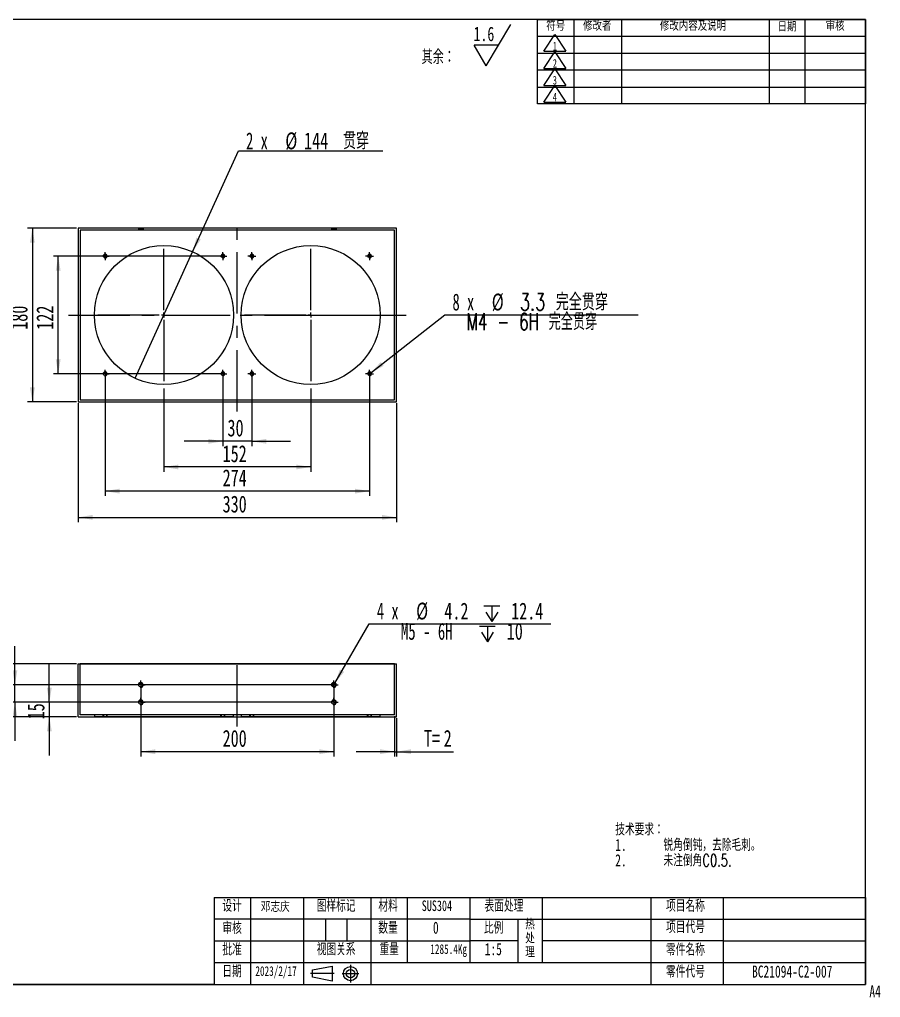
# Model space of a CAD drawing. Extents: x 25 to 295, y 2 to 205.
# Drawn here: x 116.7 to 295.1, y 2.3 to 205 of the extents above; entities that cross this region are included whole.
import ezdxf

# ---------------------------------------------------------------- set-up
doc = ezdxf.new("R2010")
doc.units = 0
doc.linetypes.add('CENTERX2', pattern=[20.32, 12.7, -2.54, 2.54, -2.54])
doc.linetypes.add('HIDDEN', pattern=[1.905, 1.27, -0.635])
doc.layers.get('0').update_dxf_attribs({"linetype": 'CONTINUOUS'})
for name, color, linetype in [('BOM', 7, 'CONTINUOUS'), ('CENTER', 52, 'CENTERX2'), ('FRAME', 7, 'CONTINUOUS'), ('NOTE', 7, 'CONTINUOUS'), ('SIZE', 5, 'CONTINUOUS')]:
    doc.layers.add(name, color=color, linetype=linetype)
doc.styles.add('SLDTEXTSTYLE0', font='TXT', dxfattribs={"width": 0.7, "bigfont": 'bigfont'})
doc.styles.add('SLDTEXTSTYLE1', font='TXT', dxfattribs={"width": 0.7})
doc.styles.add('SLDTEXTSTYLE2', font='TXT', dxfattribs={"width": 0.633333})
doc.styles.add('SLDTEXTSTYLE3', font='TXT', dxfattribs={"width": 0.65, "bigfont": 'bigfont'})
doc.styles.add('SLDTEXTSTYLE4', font='TXT', dxfattribs={"width": 0.642857})
doc.dimstyles.new('SLDDIMSTYLE0', dxfattribs={"dimtxt": 3.5, "dimasz": 3, "dimexe": 0, "dimexo": 0.0625, "dimgap": 0.875, "dimtad": 2, "dimdec": 3, "dimlfac": 5, "dimrnd": 1e-09, "dimzin": 12, "dimdsep": 46, "dimtxsty": 'SLDTEXTSTYLE1', "dimsah": 1, "dimcen": 0.09, "dimadec": 0, "dimazin": 0, "dimtfac": 1, "dimtdec": 3, "dimtmove": 0, "dimatfit": 0, "dimfxl": 1, "dimtolj": 1, "dimtzin": 12, "dimarcsym": 0})
doc.dimstyles.new('SLDDIMSTYLE1', dxfattribs={"dimtxt": 3.5, "dimasz": 3, "dimexe": 0, "dimexo": 0.0625, "dimgap": 0.875, "dimtad": 2, "dimdec": 3, "dimlfac": 5, "dimrnd": 1e-09, "dimzin": 12, "dimdsep": 46, "dimtxsty": 'SLDTEXTSTYLE1', "dimsah": 1, "dimcen": 0.09, "dimadec": 0, "dimazin": 0, "dimtfac": 1, "dimtdec": 3, "dimtofl": 0, "dimtmove": 0, "dimatfit": 3, "dimfxl": 1, "dimtolj": 1, "dimtzin": 12, "dimarcsym": 0})
doc.dimstyles.new('SLDDIMSTYLE2', dxfattribs={"dimtxt": 3.5, "dimasz": 3, "dimexe": 0, "dimexo": 0.0625, "dimgap": 0.875, "dimtad": 0, "dimtih": 1, "dimtoh": 1, "dimdec": 3, "dimlfac": 5, "dimrnd": 1e-09, "dimzin": 12, "dimdsep": 46, "dimtxsty": 'SLDTEXTSTYLE1', "dimblk1": 'NONE', "dimsah": 1, "dimcen": 0, "dimadec": 0, "dimazin": 0, "dimtfac": 1, "dimtdec": 3, "dimtmove": 0, "dimatfit": 3, "dimldrblk": 'NONE', "dimfxl": 1, "dimtolj": 1, "dimtzin": 12, "dimarcsym": 0})
doc.dimstyles.new('SLDDIMSTYLE3', dxfattribs={"dimtxt": 3.5, "dimasz": 3, "dimexe": 0, "dimexo": 0.0625, "dimgap": 0.875, "dimtad": 0, "dimtih": 1, "dimtoh": 1, "dimdec": 1, "dimlfac": 5, "dimrnd": 1e-09, "dimzin": 12, "dimdsep": 46, "dimtxsty": 'SLDTEXTSTYLE1', "dimblk1": 'NONE', "dimsah": 1, "dimcen": 0, "dimadec": 0, "dimazin": 0, "dimtfac": 1, "dimtdec": 3, "dimtmove": 0, "dimatfit": 3, "dimldrblk": 'NONE', "dimfxl": 1, "dimtolj": 1, "dimtzin": 12, "dimarcsym": 0})

# ---------------------------------------------------------------- blocks, each defined once
blk = doc.blocks.new('SW_NOTE_0')
at = {"layer": 'NOTE', "color": 0, "char_height": 2.5, "attachment_point": 1}
for s, insert, style in [('技术要求：', (0, 3.22), 'SLDTEXTSTYLE0'), ('锐角倒钝，去除毛刺。', (10, 0.02), 'SLDTEXTSTYLE0'), ('1.', (0, 0.02), 'SLDTEXTSTYLE1'), ('2.', (0, -3.18), 'SLDTEXTSTYLE1'), ('未注倒角C0.5.', (10, -3.18), 'SLDTEXTSTYLE0')]:
    blk.add_mtext(s, dxfattribs=dict(at, insert=insert, style=style))
blk = doc.blocks.new('SW_NOTE_0_1')
at = {"layer": 'NOTE', "color": 0}
for p, q in [((13.41, 0.49), (18.47, 9.06)), ((13.41, 0.49), (10.89, 4.78)), ((15.94, 4.78), (10.89, 4.78))]:
    blk.add_line(p, q, dxfattribs=at)
at = {"layer": 'NOTE', "color": 0, "char_height": 3, "attachment_point": 1}
for s, insert, style in [('1.6', (10.78, 8.64), 'SLDTEXTSTYLE1'), ('其余：', (0, 3.87), 'SLDTEXTSTYLE0')]:
    blk.add_mtext(s, dxfattribs=dict(at, insert=insert, style=style))
blk = doc.blocks.new('SW_NOTE_0_2')
at = {"layer": 'BOM', "color": 0, "char_height": 2.2, "attachment_point": 2, "style": 'SLDTEXTSTYLE0'}
for s, insert in [('热', (1.27, 2.84)), ('处', (1.27, -0.06)), ('理', (1.27, -2.96))]:
    blk.add_mtext(s, dxfattribs=dict(at, insert=insert))
blk = doc.blocks.new('SW_SYMBOL_T__1')
at = {"layer": 'BOM', "color": 0}
for p, q in [((-300, 0), (800, 1650)), ((800, 1650), (1900, 0)), ((-300, 0), (1900, 0))]:
    blk.add_line(p, q, dxfattribs=at)
at = {"layer": 'BOM', "color": 0, "insert": (800, 500), "char_height": 859, "attachment_point": 5, "style": 'SLDTEXTSTYLE1'}
blk.add_mtext('1', dxfattribs=at)
blk = doc.blocks.new('SW_SYMBOL_T__2')
at = {"layer": 'BOM', "color": 0}
for p, q in [((-300, 0), (800, 1650)), ((800, 1650), (1900, 0)), ((-300, 0), (1900, 0))]:
    blk.add_line(p, q, dxfattribs=at)
at = {"layer": 'BOM', "color": 0, "insert": (800, 500), "char_height": 859, "attachment_point": 5, "style": 'SLDTEXTSTYLE1'}
blk.add_mtext('2', dxfattribs=at)
blk = doc.blocks.new('SW_SYMBOL_T__3')
at = {"layer": 'BOM', "color": 0}
for p, q in [((-300, 0), (800, 1650)), ((800, 1650), (1900, 0)), ((-300, 0), (1900, 0))]:
    blk.add_line(p, q, dxfattribs=at)
at = {"layer": 'BOM', "color": 0, "insert": (800, 500), "char_height": 859, "attachment_point": 5, "style": 'SLDTEXTSTYLE1'}
blk.add_mtext('3', dxfattribs=at)
blk = doc.blocks.new('SW_SYMBOL_T__4')
at = {"layer": 'BOM', "color": 0}
for p, q in [((-300, 0), (800, 1650)), ((800, 1650), (1900, 0)), ((-300, 0), (1900, 0))]:
    blk.add_line(p, q, dxfattribs=at)
at = {"layer": 'BOM', "color": 0, "insert": (800, 500), "char_height": 859, "attachment_point": 5, "style": 'SLDTEXTSTYLE1'}
blk.add_mtext('4', dxfattribs=at)
blk = doc.blocks.new('_D')
at = {"layer": 'SIZE', "transparency": 16777216}
for p, q in [((158.8, 131.25), (158.8, 116.58)), ((164.8, 131.25), (164.8, 116.58)), ((158.8, 117.58), (150.8, 117.58)), ((164.8, 117.58), (158.8, 117.58)), ((164.8, 117.58), (172.8, 117.58))]:
    blk.add_line(p, q, dxfattribs=at)
for points in [[(158.8, 117.58), (155.8, 118.08), (155.8, 117.08)], [(164.8, 117.58), (167.8, 117.08), (167.8, 118.08)]]:
    blk.add_solid(points, dxfattribs=at)
at = {"layer": 'SIZE', "transparency": 16777216, "insert": (159.76, 122.09), "char_height": 3.5, "attachment_point": 1, "style": 'SLDTEXTSTYLE1'}
blk.add_mtext('30', dxfattribs=at)
blk = doc.blocks.new('_D_1')
at = {"layer": 'SIZE', "transparency": 16777216}
for p, q in [((146.6, 128.55), (146.6, 111.25)), ((177, 128.55), (177, 111.25)), ((177, 112.25), (146.6, 112.25))]:
    blk.add_line(p, q, dxfattribs=at)
for points in [[(146.6, 112.25), (149.6, 111.75), (149.6, 112.75)], [(177, 112.25), (174, 112.75), (174, 111.75)]]:
    blk.add_solid(points, dxfattribs=at)
at = {"layer": 'SIZE', "transparency": 16777216, "insert": (158.75, 116.76), "char_height": 3.5, "attachment_point": 1, "style": 'SLDTEXTSTYLE1'}
blk.add_mtext('152', dxfattribs=at)
blk = doc.blocks.new('_D_2')
at = {"layer": 'SIZE', "transparency": 16777216}
for p, q in [((134.4, 131.25), (134.4, 106.25)), ((189.2, 131.25), (189.2, 106.25)), ((189.2, 107.25), (134.4, 107.25))]:
    blk.add_line(p, q, dxfattribs=at)
for points in [[(134.4, 107.25), (137.4, 106.75), (137.4, 107.75)], [(189.2, 107.25), (186.2, 107.75), (186.2, 106.75)]]:
    blk.add_solid(points, dxfattribs=at)
at = {"layer": 'SIZE', "transparency": 16777216, "insert": (158.75, 111.76), "char_height": 3.5, "attachment_point": 1, "style": 'SLDTEXTSTYLE1'}
blk.add_mtext('274', dxfattribs=at)
blk = doc.blocks.new('_D_3')
at = {"layer": 'SIZE', "transparency": 16777216}
for p, q in [((128.8, 125.45), (128.8, 100.81)), ((194.8, 125.45), (194.8, 100.81)), ((128.8, 101.81), (194.8, 101.81))]:
    blk.add_line(p, q, dxfattribs=at)
for points in [[(128.8, 101.81), (131.8, 101.31), (131.8, 102.31)], [(194.8, 101.81), (191.8, 102.31), (191.8, 101.31)]]:
    blk.add_solid(points, dxfattribs=at)
at = {"layer": 'SIZE', "transparency": 16777216, "insert": (158.75, 106.32), "char_height": 3.5, "attachment_point": 1, "style": 'SLDTEXTSTYLE1'}
blk.add_mtext('330', dxfattribs=at)
blk = doc.blocks.new('_D_4')
at = {"layer": 'SIZE', "transparency": 16777216}
for p, q in [((158.5, 155.95), (123.68, 155.95)), ((124.68, 131.55), (124.68, 155.95)), ((158.5, 131.55), (123.68, 131.55))]:
    blk.add_line(p, q, dxfattribs=at)
for points in [[(124.68, 155.95), (124.18, 152.95), (125.18, 152.95)], [(124.68, 131.55), (125.18, 134.55), (124.18, 134.55)]]:
    blk.add_solid(points, dxfattribs=at)
at = {"layer": 'SIZE', "transparency": 16777216, "insert": (120.17, 140.7), "char_height": 3.5, "attachment_point": 1, "rotation": 90, "style": 'SLDTEXTSTYLE1'}
blk.add_mtext('122', dxfattribs=at)
blk = doc.blocks.new('_D_5')
at = {"layer": 'SIZE', "transparency": 16777216}
for p, q in [((128.5, 161.75), (118.33, 161.75)), ((119.33, 161.75), (119.33, 125.75)), ((128.5, 125.75), (118.33, 125.75))]:
    blk.add_line(p, q, dxfattribs=at)
for points in [[(119.33, 161.75), (118.83, 158.75), (119.83, 158.75)], [(119.33, 125.75), (119.83, 128.75), (118.83, 128.75)]]:
    blk.add_solid(points, dxfattribs=at)
at = {"layer": 'SIZE', "transparency": 16777216, "insert": (114.82, 140.7), "char_height": 3.5, "attachment_point": 1, "rotation": 90, "style": 'SLDTEXTSTYLE1'}
blk.add_mtext('180', dxfattribs=at)
blk = doc.blocks.new('_D_6')
at = {"layer": 'SIZE', "transparency": 16777216}
for p, q in [((152.54, 156.87), (162.02, 177.8)), ((162.02, 177.8), (191.92, 177.8)), ((140.66, 130.63), (152.54, 156.87))]:
    blk.add_line(p, q, dxfattribs=at)
blk.add_solid([(152.54, 156.87), (154.23, 159.4), (153.32, 159.81)], dxfattribs=at)
at = {"layer": 'SIZE', "transparency": 16777216, "char_height": 3.5, "attachment_point": 1}
for s, insert, style in [('2 x', (163.61, 181.61), 'SLDTEXTSTYLE2'), ('%%c', (171.75, 181.61), 'SLDTEXTSTYLE1'), ('144', (175.62, 181.61), 'SLDTEXTSTYLE1'), ('贯穿', (183.7, 181.61), 'SLDTEXTSTYLE0')]:
    blk.add_mtext(s, dxfattribs=dict(at, insert=insert, style=style))
blk = doc.blocks.new('_NONE')
blk = doc.blocks.new('_D_7')
at = {"layer": 'SIZE', "transparency": 16777216}
for p, q in [((189.46, 131.76), (204.79, 143.82)), ((204.79, 143.82), (244.88, 143.82)), ((188.94, 131.35), (189.46, 131.76))]:
    blk.add_line(p, q, dxfattribs=at)
blk.add_solid([(189.46, 131.76), (192.13, 133.22), (191.51, 134)], dxfattribs=at)
at = {"layer": 'SIZE', "transparency": 16777216, "char_height": 3.5, "attachment_point": 1}
for s, insert, style in [('8 x', (206.38, 148.2), 'SLDTEXTSTYLE2'), ('%%c', (214.53, 148.2), 'SLDTEXTSTYLE1'), ('3.3 完全贯穿', (220.37, 148.2), 'SLDTEXTSTYLE0'), ('M4 - 6H 完全贯穿', (209.33, 144.13), 'SLDTEXTSTYLE3')]:
    blk.add_mtext(s, dxfattribs=dict(at, insert=insert, style=style))
blk = doc.blocks.new('SW_CENTERMARKSYMBOL_0')
at = {"layer": 'CENTER', "color": 0}
for p, q in [((0, 1), (0, 14.9)), ((-1, 0), (-14.9, 0)), ((0, 0), (-0.5, 0)), ((0, 0), (0, 0.5)), ((0, 0), (0, -0.5)), ((0, 0), (0.5, 0)), ((1, 0), (14.9, 0)), ((0, -1), (0, -14.9))]:
    blk.add_line(p, q, dxfattribs=at)
blk = doc.blocks.new('SW_CENTERMARKSYMBOL_1')
at = {"layer": 'CENTER', "color": 0}
for p, q in [((0, 1), (0, 14.9)), ((-1, 0), (-14.9, 0)), ((0, 0), (-0.5, 0)), ((0, 0), (0, 0.5)), ((0, 0), (0, -0.5)), ((0, 0), (0.5, 0)), ((1, 0), (14.9, 0)), ((0, -1), (0, -14.9))]:
    blk.add_line(p, q, dxfattribs=at)
blk = doc.blocks.new('SW_CENTERMARKSYMBOL_2')
at = {"layer": 'CENTER', "color": 0}
for p, q in [((-0.5, 0), (-0.83, 0)), ((0, 0), (-0.5, 0)), ((0, 0.5), (0, 0.83)), ((0, 0), (0, 0.5)), ((0, 0), (0, -0.5)), ((0, 0), (0.5, 0)), ((0.5, 0), (0.83, 0)), ((0, -0.5), (0, -0.83))]:
    blk.add_line(p, q, dxfattribs=at)
blk = doc.blocks.new('SW_CENTERMARKSYMBOL_3')
at = {"layer": 'CENTER', "color": 0}
for p, q in [((-0.5, 0), (-0.83, 0)), ((0, 0), (-0.5, 0)), ((0, 0.5), (0, 0.83)), ((0, 0), (0, 0.5)), ((0, 0), (0, -0.5)), ((0, 0), (0.5, 0)), ((0.5, 0), (0.83, 0)), ((0, -0.5), (0, -0.83))]:
    blk.add_line(p, q, dxfattribs=at)
blk = doc.blocks.new('SW_CENTERMARKSYMBOL_4')
at = {"layer": 'CENTER', "color": 0}
for p, q in [((-0.5, 0), (-0.83, 0)), ((0, 0), (-0.5, 0)), ((0, 0.5), (0, 0.83)), ((0, 0), (0, 0.5)), ((0, 0), (0, -0.5)), ((0, 0), (0.5, 0)), ((0.5, 0), (0.83, 0)), ((0, -0.5), (0, -0.83))]:
    blk.add_line(p, q, dxfattribs=at)
blk = doc.blocks.new('SW_CENTERMARKSYMBOL_5')
at = {"layer": 'CENTER', "color": 0}
for p, q in [((-0.5, 0), (-0.83, 0)), ((0, 0), (-0.5, 0)), ((0, 0.5), (0, 0.83)), ((0, 0), (0, 0.5)), ((0, 0), (0, -0.5)), ((0, 0), (0.5, 0)), ((0.5, 0), (0.83, 0)), ((0, -0.5), (0, -0.83))]:
    blk.add_line(p, q, dxfattribs=at)
blk = doc.blocks.new('SW_CENTERMARKSYMBOL_6')
at = {"layer": 'CENTER', "color": 0}
for p, q in [((-0.5, 0), (-0.83, 0)), ((0, 0), (-0.5, 0)), ((0, 0.5), (0, 0.83)), ((0, 0), (0, 0.5)), ((0, 0), (0, -0.5)), ((0, 0), (0.5, 0)), ((0.5, 0), (0.83, 0)), ((0, -0.5), (0, -0.83))]:
    blk.add_line(p, q, dxfattribs=at)
blk = doc.blocks.new('SW_CENTERMARKSYMBOL_7')
at = {"layer": 'CENTER', "color": 0}
for p, q in [((-0.5, 0), (-0.83, 0)), ((0, 0), (-0.5, 0)), ((0, 0.5), (0, 0.83)), ((0, 0), (0, 0.5)), ((0, 0), (0, -0.5)), ((0, 0), (0.5, 0)), ((0.5, 0), (0.83, 0)), ((0, -0.5), (0, -0.83))]:
    blk.add_line(p, q, dxfattribs=at)
blk = doc.blocks.new('SW_CENTERMARKSYMBOL_8')
at = {"layer": 'CENTER', "color": 0}
for p, q in [((-0.5, 0), (-0.83, 0)), ((0, 0), (-0.5, 0)), ((0, 0.5), (0, 0.83)), ((0, 0), (0, 0.5)), ((0, 0), (0, -0.5)), ((0, 0), (0.5, 0)), ((0.5, 0), (0.83, 0)), ((0, -0.5), (0, -0.83))]:
    blk.add_line(p, q, dxfattribs=at)
blk = doc.blocks.new('SW_CENTERMARKSYMBOL_9')
at = {"layer": 'CENTER', "color": 0}
for p, q in [((-0.5, 0), (-0.83, 0)), ((0, 0), (-0.5, 0)), ((0, 0.5), (0, 0.83)), ((0, 0), (0, 0.5)), ((0, 0), (0, -0.5)), ((0, 0), (0.5, 0)), ((0.5, 0), (0.83, 0)), ((0, -0.5), (0, -0.83))]:
    blk.add_line(p, q, dxfattribs=at)
blk = doc.blocks.new('_D_8')
at = {"layer": 'SIZE', "transparency": 16777216}
for p, q in [((141.8, 66.78), (141.8, 52.24)), ((181.8, 66.78), (181.8, 52.24)), ((181.8, 53.24), (141.8, 53.24))]:
    blk.add_line(p, q, dxfattribs=at)
for points in [[(141.8, 53.24), (144.8, 52.74), (144.8, 53.74)], [(181.8, 53.24), (178.8, 53.74), (178.8, 52.74)]]:
    blk.add_solid(points, dxfattribs=at)
at = {"layer": 'SIZE', "transparency": 16777216, "insert": (158.75, 57.75), "char_height": 3.5, "attachment_point": 1, "style": 'SLDTEXTSTYLE1'}
blk.add_mtext('200', dxfattribs=at)
blk = doc.blocks.new('_D_9')
at = {"layer": 'SIZE', "transparency": 16777216}
for p, q in [((122.84, 63.48), (122.84, 71.48)), ((181.5, 63.48), (121.84, 63.48)), ((122.84, 63.48), (122.84, 60.48)), ((128.5, 60.48), (121.84, 60.48)), ((122.84, 60.48), (122.84, 52.48))]:
    blk.add_line(p, q, dxfattribs=at)
for points in [[(122.84, 63.48), (123.34, 66.48), (122.34, 66.48)], [(122.84, 60.48), (122.34, 57.48), (123.34, 57.48)]]:
    blk.add_solid(points, dxfattribs=at)
at = {"layer": 'SIZE', "transparency": 16777216, "insert": (118.32, 59.94), "char_height": 3.5, "attachment_point": 1, "rotation": 90, "style": 'SLDTEXTSTYLE1'}
blk.add_mtext('15', dxfattribs=at)
blk = doc.blocks.new('_D_10')
at = {"layer": 'SIZE', "transparency": 16777216}
for p, q in [((115.71, 67.08), (115.71, 75.08)), ((181.5, 67.08), (114.71, 67.08)), ((115.71, 63.48), (115.71, 67.08)), ((181.5, 63.48), (114.71, 63.48)), ((115.71, 63.48), (115.71, 55.48))]:
    blk.add_line(p, q, dxfattribs=at)
for points in [[(115.71, 67.08), (116.21, 70.08), (115.21, 70.08)], [(115.71, 63.48), (115.21, 60.48), (116.21, 60.48)]]:
    blk.add_solid(points, dxfattribs=at)
at = {"layer": 'SIZE', "transparency": 16777216, "insert": (111.2, 63.24), "char_height": 3.5, "attachment_point": 1, "rotation": 90, "style": 'SLDTEXTSTYLE1'}
blk.add_mtext('18', dxfattribs=at)
blk = doc.blocks.new('SW_SYMBOL_HOLE_DEPTH')
at = {"layer": 'SIZE', "color": 0}
for p, q in [((0, 875), (800, 875)), ((100, 555), (400, 75)), ((400, 875), (400, 75)), ((700, 555), (400, 75))]:
    blk.add_line(p, q, dxfattribs=at)
blk = doc.blocks.new('_D_11')
at = {"layer": 'SIZE', "transparency": 16777216}
for p, q in [((182.01, 67.44), (189.12, 79.76)), ((189.12, 79.76), (226.76, 79.76)), ((181.59, 66.72), (182.01, 67.44))]:
    blk.add_line(p, q, dxfattribs=at)
blk.add_solid([(182.01, 67.44), (183.94, 69.79), (183.08, 70.29)], dxfattribs=at)
at = {"layer": 'SIZE', "transparency": 16777216, "xscale": 0.004072727272727273, "yscale": 0.004072727272727273, "zscale": 0.004072727272727273}
for p in [(212.91, 79.92), (211.99, 75.72)]:
    blk.add_blockref('SW_SYMBOL_HOLE_DEPTH', p, dxfattribs=at)
at = {"layer": 'SIZE', "transparency": 16777216, "char_height": 3.5, "attachment_point": 1}
for s, insert, style in [('4 x', (190.71, 84.14), 'SLDTEXTSTYLE2'), ('%%c', (198.86, 84.14), 'SLDTEXTSTYLE1'), ('4.2', (204.7, 84.14), 'SLDTEXTSTYLE1'), ('12.4', (218.55, 84.14), 'SLDTEXTSTYLE1'), ('M5 - 6H', (195.7, 79.94), 'SLDTEXTSTYLE4'), ('10', (217.63, 79.94), 'SLDTEXTSTYLE1')]:
    blk.add_mtext(s, dxfattribs=dict(at, insert=insert, style=style))
blk = doc.blocks.new('_D_12')
at = {"layer": 'SIZE', "transparency": 16777216}
for p, q in [((109.91, 71.48), (109.91, 79.48)), ((128.5, 71.48), (108.91, 71.48)), ((109.91, 60.48), (109.91, 71.48)), ((128.5, 60.48), (108.91, 60.48)), ((109.91, 60.48), (109.91, 52.48))]:
    blk.add_line(p, q, dxfattribs=at)
for points in [[(109.91, 71.48), (110.41, 74.48), (109.41, 74.48)], [(109.91, 60.48), (109.41, 57.48), (110.41, 57.48)]]:
    blk.add_solid(points, dxfattribs=at)
at = {"layer": 'SIZE', "transparency": 16777216, "insert": (105.4, 63.94), "char_height": 3.5, "attachment_point": 1, "rotation": 90, "style": 'SLDTEXTSTYLE1'}
blk.add_mtext('55', dxfattribs=at)
blk = doc.blocks.new('_D_13')
at = {"layer": 'SIZE', "transparency": 16777216}
for p, q in [((194.4, 60.58), (194.4, 52.24)), ((194.8, 60.18), (194.8, 52.24)), ((194.4, 53.24), (186.4, 53.24)), ((194.4, 53.24), (194.8, 53.24)), ((194.8, 53.24), (206.6, 53.24))]:
    blk.add_line(p, q, dxfattribs=at)
for points in [[(194.4, 53.24), (191.4, 53.74), (191.4, 52.74)], [(194.8, 53.24), (197.8, 52.74), (197.8, 53.74)]]:
    blk.add_solid(points, dxfattribs=at)
at = {"layer": 'SIZE', "transparency": 16777216, "char_height": 3.5, "attachment_point": 1, "style": 'SLDTEXTSTYLE1'}
for s, insert in [('T=', (200.49, 57.75)), ('2', (204.56, 57.75))]:
    blk.add_mtext(s, dxfattribs=dict(at, insert=insert))
blk = doc.blocks.new('SW_CENTERMARKSYMBOL_10')
at = {"layer": 'CENTER', "color": 0}
for p, q in [((-0.5, 0), (-0.92, 0)), ((0, 0), (-0.5, 0)), ((0, 0.5), (0, 0.92)), ((0, 0), (0, 0.5)), ((0, 0), (0, -0.5)), ((0, 0), (0.5, 0)), ((0.5, 0), (0.92, 0)), ((0, -0.5), (0, -0.92))]:
    blk.add_line(p, q, dxfattribs=at)
blk = doc.blocks.new('SW_CENTERMARKSYMBOL_11')
at = {"layer": 'CENTER', "color": 0}
for p, q in [((-0.5, 0), (-0.92, 0)), ((0, 0), (-0.5, 0)), ((0, 0.5), (0, 0.92)), ((0, 0), (0, 0.5)), ((0, 0), (0, -0.5)), ((0, 0), (0.5, 0)), ((0.5, 0), (0.92, 0)), ((0, -0.5), (0, -0.92))]:
    blk.add_line(p, q, dxfattribs=at)
blk = doc.blocks.new('SW_CENTERMARKSYMBOL_12')
at = {"layer": 'CENTER', "color": 0}
for p, q in [((-0.5, 0), (-0.92, 0)), ((0, 0), (-0.5, 0)), ((0, 0.5), (0, 0.92)), ((0, 0), (0, 0.5)), ((0, 0), (0, -0.5)), ((0, 0), (0.5, 0)), ((0.5, 0), (0.92, 0)), ((0, -0.5), (0, -0.92))]:
    blk.add_line(p, q, dxfattribs=at)
blk = doc.blocks.new('SW_CENTERMARKSYMBOL_13')
at = {"layer": 'CENTER', "color": 0}
for p, q in [((-0.5, 0), (-0.92, 0)), ((0, 0), (-0.5, 0)), ((0, 0.5), (0, 0.92)), ((0, 0), (0, 0.5)), ((0, 0), (0, -0.5)), ((0, 0), (0.5, 0)), ((0.5, 0), (0.92, 0)), ((0, -0.5), (0, -0.92))]:
    blk.add_line(p, q, dxfattribs=at)

msp = doc.modelspace()

# ---------------------------------------------------------------- linework, layer by layer
at = {"color": 7, "linetype": 'Continuous'}
for p, q in [((194.80088, 161.75253), (128.80088, 161.75253)), ((128.80088, 161.75253), (128.80088, 125.75253)), ((194.40088, 161.35253), (129.20088, 161.35253)), ((129.20088, 161.35253), (129.20088, 126.15253)), ((141.30088, 161.75253), (141.30088, 161.45253)), ((141.30088, 161.75253), (141.30088, 161.45253)), ((141.38088, 161.75253), (141.38088, 161.35253)), ((141.38088, 161.75253), (141.38088, 161.35253)), ((141.38088, 161.75253), (142.22088, 161.75253)), ((141.38088, 161.75253), (142.22088, 161.75253)), ((142.22088, 161.35253), (141.38088, 161.35253)), ((142.22088, 161.35253), (141.38088, 161.35253)), ((142.22088, 161.35253), (142.22088, 161.75253)), ((142.22088, 161.35253), (142.22088, 161.75253)), ((142.30088, 161.75253), (142.30088, 161.45253)), ((142.30088, 161.75253), (142.30088, 161.45253)), ((181.30088, 161.75253), (181.30088, 161.45253)), ((181.30088, 161.75253), (181.30088, 161.45253)), ((181.38088, 161.75253), (181.38088, 161.35253)), ((181.38088, 161.75253), (181.38088, 161.35253)), ((181.38088, 161.75253), (182.22088, 161.75253)), ((181.38088, 161.75253), (182.22088, 161.75253)), ((182.22088, 161.35253), (181.38088, 161.35253)), ((182.22088, 161.35253), (181.38088, 161.35253)), ((182.22088, 161.35253), (182.22088, 161.75253)), ((182.22088, 161.35253), (182.22088, 161.75253)), ((182.30088, 161.75253), (182.30088, 161.45253)), ((182.30088, 161.75253), (182.30088, 161.45253)), ((194.40088, 126.15253), (194.40088, 161.35253)), ((194.80088, 125.75253), (194.80088, 161.75253)), ((128.80088, 125.75253), (194.80088, 125.75253)), ((129.20088, 126.15253), (194.40088, 126.15253)), ((128.80088, 60.47884), (128.80088, 71.47884)), ((128.80088, 71.47884), (194.80088, 71.47884)), ((194.40088, 71.47884), (129.20088, 71.47884)), ((129.20088, 60.87884), (129.20088, 71.47884)), ((194.40088, 60.87884), (194.40088, 71.47884)), ((194.80088, 60.47884), (194.80088, 71.47884)), ((194.40088, 60.87884), (129.20088, 60.87884)), ((132.20088, 60.87884), (132.20088, 60.47884)), ((161.00088, 60.87884), (132.20088, 60.87884)), ((134.00088, 60.47884), (134.00088, 60.87884)), ((134.00088, 60.47884), (134.00088, 60.87884)), ((134.07088, 60.87884), (134.07088, 60.47884)), ((134.07088, 60.87884), (134.07088, 60.47884)), ((134.73088, 60.87884), (134.07088, 60.87884)), ((134.73088, 60.87884), (134.07088, 60.87884)), ((134.73088, 60.47884), (134.73088, 60.87884)), ((134.73088, 60.47884), (134.73088, 60.87884)), ((134.80088, 60.47884), (134.80088, 60.87884)), ((134.80088, 60.47884), (134.80088, 60.87884)), ((158.40088, 60.47884), (158.40088, 60.87884)), ((158.40088, 60.47884), (158.40088, 60.87884)), ((158.47088, 60.87884), (158.47088, 60.47884)), ((158.47088, 60.87884), (158.47088, 60.47884)), ((159.13088, 60.87884), (158.47088, 60.87884)), ((159.13088, 60.87884), (158.47088, 60.87884)), ((159.13088, 60.47884), (159.13088, 60.87884)), ((159.13088, 60.47884), (159.13088, 60.87884)), ((159.20088, 60.47884), (159.20088, 60.87884)), ((159.20088, 60.47884), (159.20088, 60.87884)), ((161.00088, 60.47884), (161.00088, 60.87884)), ((162.60088, 60.87884), (162.60088, 60.47884)), ((191.40088, 60.87884), (162.60088, 60.87884)), ((164.40088, 60.47884), (164.40088, 60.87884)), ((164.40088, 60.47884), (164.40088, 60.87884)), ((164.47088, 60.87884), (164.47088, 60.47884)), ((164.47088, 60.87884), (164.47088, 60.47884)), ((165.13088, 60.87884), (164.47088, 60.87884)), ((165.13088, 60.87884), (164.47088, 60.87884)), ((165.13088, 60.47884), (165.13088, 60.87884)), ((165.13088, 60.47884), (165.13088, 60.87884)), ((165.20088, 60.47884), (165.20088, 60.87884)), ((165.20088, 60.47884), (165.20088, 60.87884)), ((188.80088, 60.47884), (188.80088, 60.87884)), ((188.80088, 60.47884), (188.80088, 60.87884)), ((188.87088, 60.87884), (188.87088, 60.47884)), ((188.87088, 60.87884), (188.87088, 60.47884)), ((189.53088, 60.87884), (188.87088, 60.87884)), ((189.53088, 60.87884), (188.87088, 60.87884)), ((189.53088, 60.47884), (189.53088, 60.87884)), ((189.53088, 60.47884), (189.53088, 60.87884)), ((189.60088, 60.47884), (189.60088, 60.87884)), ((189.60088, 60.47884), (189.60088, 60.87884)), ((191.40088, 60.47884), (191.40088, 60.87884)), ((128.80088, 60.47884), (194.80088, 60.47884)), ((161.00088, 60.47884), (132.20088, 60.47884)), ((134.73088, 60.47884), (134.07088, 60.47884)), ((134.73088, 60.47884), (134.07088, 60.47884)), ((159.13088, 60.47884), (158.47088, 60.47884)), ((159.13088, 60.47884), (158.47088, 60.47884)), ((191.40088, 60.47884), (162.60088, 60.47884)), ((165.13088, 60.47884), (164.47088, 60.47884)), ((165.13088, 60.47884), (164.47088, 60.47884)), ((189.53088, 60.47884), (188.87088, 60.47884)), ((189.53088, 60.47884), (188.87088, 60.47884))]:
    msp.add_line(p, q, dxfattribs=at)
at = {"color": 7, "linetype": 'HIDDEN'}
for p, q in [((141.30088, 161.45253), (142.30088, 161.45253)), ((141.30088, 161.45253), (142.30088, 161.45253)), ((181.30088, 161.45253), (182.30088, 161.45253)), ((181.30088, 161.45253), (182.30088, 161.45253))]:
    msp.add_line(p, q, dxfattribs=at)
at = {"color": 179, "linetype": 'Continuous'}
for p, q in [((177.3932, 8.03541), (181.45625, 8.8095)), ((181.45625, 8.8095), (181.45625, 5.69434)), ((185.24724, 9.02358), (185.24724, 5.42409)), ((181.85616, 7.22383), (176.94096, 7.22383)), ((177.3932, 6.46843), (177.3932, 8.03541)), ((181.45625, 5.69434), (177.3932, 6.46843)), ((183.51266, 7.22383), (186.98183, 7.22383))]:
    msp.add_line(p, q, dxfattribs=at)
at = {"color": 7, "linetype": 'Continuous'}
for centre, radius in [((146.60088, 143.75253), 14.4), ((146.60088, 143.75253), 14.4), ((177.00088, 143.75253), 14.4), ((177.00088, 143.75253), 14.4), ((134.40088, 155.95253), 0.33), ((134.40088, 155.95253), 0.33), ((158.80088, 155.95253), 0.33), ((158.80088, 155.95253), 0.33), ((164.80088, 155.95253), 0.33), ((164.80088, 155.95253), 0.33), ((189.20088, 155.95253), 0.33), ((189.20088, 155.95253), 0.33), ((134.40088, 131.55253), 0.33), ((134.40088, 131.55253), 0.33), ((158.80088, 131.55253), 0.33), ((158.80088, 131.55253), 0.33), ((164.80088, 131.55253), 0.33), ((164.80088, 131.55253), 0.33), ((189.20088, 131.55253), 0.33), ((189.20088, 131.55253), 0.33), ((141.80088, 67.07884), 0.42), ((141.80088, 67.07884), 0.42), ((181.80088, 67.07884), 0.42), ((181.80088, 67.07884), 0.42), ((141.80088, 63.47884), 0.42), ((141.80088, 63.47884), 0.42), ((181.80088, 63.47884), 0.42), ((181.80088, 63.47884), 0.42)]:
    msp.add_circle(centre, radius, dxfattribs=at)
at = {"color": 179, "linetype": 'Continuous'}
for radius in [1.46614, 0.8717]:
    msp.add_circle((185.24724, 7.22383), radius, dxfattribs=at)
at = {"color": 7, "linetype": 'Continuous'}
for centre, radius in [((134.40088, 155.95253), 0.4), ((158.80088, 155.95253), 0.4), ((164.80088, 155.95253), 0.4), ((189.20088, 155.95253), 0.4), ((134.40088, 131.55253), 0.4), ((158.80088, 131.55253), 0.4), ((164.80088, 131.55253), 0.4), ((189.20088, 131.55253), 0.4), ((141.80088, 67.07884), 0.5), ((181.80088, 67.07884), 0.5), ((141.80088, 63.47884), 0.5), ((181.80088, 63.47884), 0.5)]:
    msp.add_arc(centre, radius, 255, 195, dxfattribs=at)
at = {"layer": 'CENTER', "linetype": 'CENTERX2'}
for p, q in [((161.80088, 123.75253), (161.80088, 163.75253)), ((126.80088, 143.75253), (196.80088, 143.75253)), ((161.80088, 58.47884), (161.80088, 73.47884))]:
    msp.add_line(p, q, dxfattribs=at)
at = {"layer": 'FRAME'}
for p, q in [((292, 205), (25, 205)), ((224, 205), (292, 205)), ((224, 187.5), (224, 205)), ((231.5, 205), (231.5, 187.5)), ((241.5, 187.5), (241.5, 205)), ((272, 205), (272, 187.5)), ((279.5, 187.5), (279.5, 205)), ((292, 205), (292, 187.5)), ((292, 5), (292, 205)), ((292, 201.5), (224, 201.5)), ((224, 198), (292, 198)), ((292, 194.5), (224, 194.5)), ((224, 191), (292, 191)), ((292, 187.5), (224, 187.5)), ((157, 23), (157, 5)), ((157, 23), (210, 23)), ((164.5, 23), (164.5, 5)), ((175.5, 23), (175.5, 5)), ((189.5, 23), (189.5, 5)), ((197, 23), (197, 9.5)), ((210, 23), (292, 23)), ((210, 23), (210, 9.5)), ((225, 23), (225, 9.5)), ((247.5, 23), (247.5, 5)), ((262.5, 23), (262.5, 5)), ((292, 23), (292, 5)), ((157, 18.6), (157, 5)), ((210, 18.5), (157, 18.5)), ((180.1, 18.5), (180.1, 14)), ((184.5, 18.5), (184.5, 14)), ((210, 18.5), (292, 18.5)), ((220, 9.5), (220, 18.5)), ((157, 14), (210, 14)), ((220, 14), (210, 14)), ((262.5, 14), (225, 14)), ((262.5, 14), (292, 14)), ((210, 9.5), (157, 9.5)), ((292, 9.5), (210, 9.5)), ((25, 5), (292, 5)), ((157, 5), (103.4, 5)), ((157, 5), (292, 5))]:
    msp.add_line(p, q, dxfattribs=at)

# ---------------------------------------------------------------- block references
at = {"layer": 'BOM', "xscale": 0.002094545454545455, "yscale": 0.002094545454545455, "zscale": 0.002094545454545455}
for name, p in [('SW_SYMBOL_T__1', (225.92628, 198.43423)), ('SW_SYMBOL_T__2', (225.92628, 194.86492)), ('SW_SYMBOL_T__3', (225.92628, 191.36101)), ('SW_SYMBOL_T__4', (225.92628, 187.88907))]:
    msp.add_blockref(name, p, dxfattribs=at)
at = {"layer": 'BOM'}
msp.add_blockref('SW_NOTE_0_2', (221.18679, 15.76593), dxfattribs=at)
at = {"layer": 'CENTER'}
for name, p in [('SW_CENTERMARKSYMBOL_0', (146.60088, 143.75253)), ('SW_CENTERMARKSYMBOL_1', (177.00088, 143.75253)), ('SW_CENTERMARKSYMBOL_8', (134.40088, 155.95253)), ('SW_CENTERMARKSYMBOL_7', (158.80088, 155.95253)), ('SW_CENTERMARKSYMBOL_2', (164.80088, 155.95253)), ('SW_CENTERMARKSYMBOL_3', (189.20088, 155.95253)), ('SW_CENTERMARKSYMBOL_9', (134.40088, 131.55253)), ('SW_CENTERMARKSYMBOL_6', (158.80088, 131.55253)), ('SW_CENTERMARKSYMBOL_5', (164.80088, 131.55253)), ('SW_CENTERMARKSYMBOL_4', (189.20088, 131.55253)), ('SW_CENTERMARKSYMBOL_11', (141.80088, 67.07884)), ('SW_CENTERMARKSYMBOL_12', (181.80088, 67.07884)), ('SW_CENTERMARKSYMBOL_10', (141.80088, 63.47884)), ('SW_CENTERMARKSYMBOL_13', (181.80088, 63.47884))]:
    msp.add_blockref(name, p, dxfattribs=at)
at = {"layer": 'NOTE'}
for name, p in [('SW_NOTE_0_1', (199.98216, 194.89026)), ('SW_NOTE_0', (240.10989, 35.15003))]:
    msp.add_blockref(name, p, dxfattribs=at)

# ---------------------------------------------------------------- texts
at = {"layer": 'BOM'}
for s, insert, char_height, attachment_point, style in [('符号', (227.77806, 204.6918), 2, 2, 'SLDTEXTSTYLE0'), ('修改者', (236.38704, 204.6918), 2, 2, 'SLDTEXTSTYLE0'), ('修改内容及说明', (256.22223, 204.6918), 2, 2, 'SLDTEXTSTYLE0'), ('审核', (285.66382, 204.69799), 2, 2, 'SLDTEXTSTYLE0'), ('日期', (275.71669, 204.52982), 2, 2, 'SLDTEXTSTYLE0'), ('设计', (160.71871, 22.54574), 2.5, 2, 'SLDTEXTSTYLE0'), ('邓志庆', (169.66345, 22.20819), 2.2, 2, 'SLDTEXTSTYLE0'), ('图样标记', (182.27157, 22.54574), 2.5, 2, 'SLDTEXTSTYLE0'), ('材料', (193.03864, 22.54574), 2.5, 2, 'SLDTEXTSTYLE0'), ('SUS304', (203.15323, 22.40478), 2.2, 2, 'SLDTEXTSTYLE1'), ('表面处理', (217.05521, 22.54574), 2.5, 2, 'SLDTEXTSTYLE0'), ('项目名称', (254.67371, 22.54574), 2.5, 2, 'SLDTEXTSTYLE0'), ('数量', (193.03864, 18.00344), 2.5, 2, 'SLDTEXTSTYLE0'), ('项目代号', (254.67371, 18.121), 2.5, 2, 'SLDTEXTSTYLE0'), ('审核', (160.71871, 17.95556), 2.5, 2, 'SLDTEXTSTYLE0'), ('0', (202.92961, 18.00344), 2.5, 2, 'SLDTEXTSTYLE1'), ('比例', (214.89623, 17.98461), 2.5, 2, 'SLDTEXTSTYLE0'), ('批准', (160.71871, 13.50492), 2.5, 2, 'SLDTEXTSTYLE0'), ('视图关系', (182.27157, 13.5523), 2.5, 2, 'SLDTEXTSTYLE0'), ('重量', (193.26826, 13.5523), 2.5, 2, 'SLDTEXTSTYLE0'), ('1285.4Kg', (209.40986, 13.31716), 2, 3, 'SLDTEXTSTYLE1'), ('1:5', (214.84242, 13.5523), 2.5, 2, 'SLDTEXTSTYLE1'), ('零件名称', (254.67371, 13.45176), 2.5, 2, 'SLDTEXTSTYLE0'), ('日期', (160.71871, 8.96809), 2.5, 2, 'SLDTEXTSTYLE0'), ('2023/2/17', (169.825, 8.76739), 2, 2, 'SLDTEXTSTYLE1'), ('零件代号', (254.67371, 8.91103), 2.5, 2, 'SLDTEXTSTYLE0'), ('BC21094-C2-007', (276.78778, 8.91103), 2.5, 2, 'SLDTEXTSTYLE1'), ('A4', (293.96721, 4.79477), 2.5, 2, 'SLDTEXTSTYLE1')]:
    msp.add_mtext(s, dxfattribs=dict(at, insert=insert, char_height=char_height, attachment_point=attachment_point, style=style))

# ---------------------------------------------------------------- dimensions: what is measured, and where the dimension line sits
at = {"layer": 'SIZE'}
for p1, p2, text, dimstyle, picture, middle in [((140.66061, 130.63486), (152.54116, 156.87019), '2 x <> 贯穿', 'SLDDIMSTYLE2', '_D_6', (177.76294, 179.48522)), ((188.94152, 131.3485), (189.46025, 131.75656), '8 x <> 完全贯穿\\PM4 - 6H 完全贯穿\\P', 'SLDDIMSTYLE3', '_D_7', (225.62891, 143.75253)), ((181.59088, 66.71511), (182.01088, 67.44257), '4 x <> {\\fGDT;x} 12.4\\PM5 - 6H {\\fGDT;x} 10\\P', 'SLDDIMSTYLE3', '_D_11', (208.73511, 79.63009))]:
    dim = msp.add_diameter_dim_2p(p1=p1, p2=p2, text=text, dimstyle=dimstyle, dxfattribs=at)
    dim.commit()
    dim.dimension.update_dxf_attribs({"geometry": picture, "text_midpoint": middle, "dimtype": 163})
for base, p1, p2, angle, dimstyle, picture, middle in [((119.33145, 125.75253), (128.80088, 161.75253), (128.80088, 125.75253), 90, 'SLDDIMSTYLE1', '_D_5', (119.33145, 143.75253)), ((124.68386, 155.95253), (158.80088, 131.55253), (158.80088, 155.95253), 90, 'SLDDIMSTYLE1', '_D_4', (124.68386, 143.75253)), ((109.91238, 71.47884), (128.80088, 60.47884), (128.80088, 71.47884), 90, 'SLDDIMSTYLE0', '_D_12', (109.91238, 65.97884)), ((115.70704, 67.07884), (181.80088, 63.47884), (181.80088, 67.07884), 90, 'SLDDIMSTYLE0', '_D_10', (115.70704, 65.27884)), ((122.83571, 60.47884), (181.80088, 63.47884), (128.80088, 60.47884), 90, 'SLDDIMSTYLE0', '_D_9', (122.83571, 61.97884)), ((141.80088, 53.23956), (181.80088, 67.07884), (141.80088, 67.07884), 0, 'SLDDIMSTYLE1', '_D_8', (161.80088, 53.23956))]:
    dim = msp.add_linear_dim(base=base, p1=p1, p2=p2, angle=angle, dimstyle=dimstyle, dxfattribs=at)
    dim.commit()
    dim.dimension.update_dxf_attribs({"geometry": picture, "text_midpoint": middle, "dimtype": 160})
for base, p1, p2, dimstyle, picture, middle in [((134.40088, 107.24939), (189.20088, 131.55253), (134.40088, 131.55253), 'SLDDIMSTYLE1', '_D_2', (161.80088, 107.24939)), ((158.80088, 117.58113), (164.80088, 131.55253), (158.80088, 131.55253), 'SLDDIMSTYLE0', '_D', (161.80088, 117.58113)), ((146.60088, 112.25222), (177.00088, 128.85253), (146.60088, 128.85253), 'SLDDIMSTYLE1', '_D_1', (161.80088, 112.25222)), ((194.80088, 101.80619), (128.80088, 125.75253), (194.80088, 125.75253), 'SLDDIMSTYLE1', '_D_3', (161.80088, 101.80619))]:
    dim = msp.add_linear_dim(base=base, p1=p1, p2=p2, dimstyle=dimstyle, dxfattribs=at)
    dim.commit()
    dim.dimension.update_dxf_attribs({"geometry": picture, "text_midpoint": middle, "dimtype": 160})
dim = msp.add_linear_dim(base=(194.80088, 53.23956), p1=(194.40088, 60.87884), p2=(194.80088, 60.47884), text='T=<>', dimstyle='SLDDIMSTYLE0', dxfattribs=at)
dim.commit()
dim.dimension.update_dxf_attribs({"geometry": '_D_13', "text_midpoint": (203.54253, 53.23956), "dimtype": 160})

doc.saveas('drawing.dxf')
